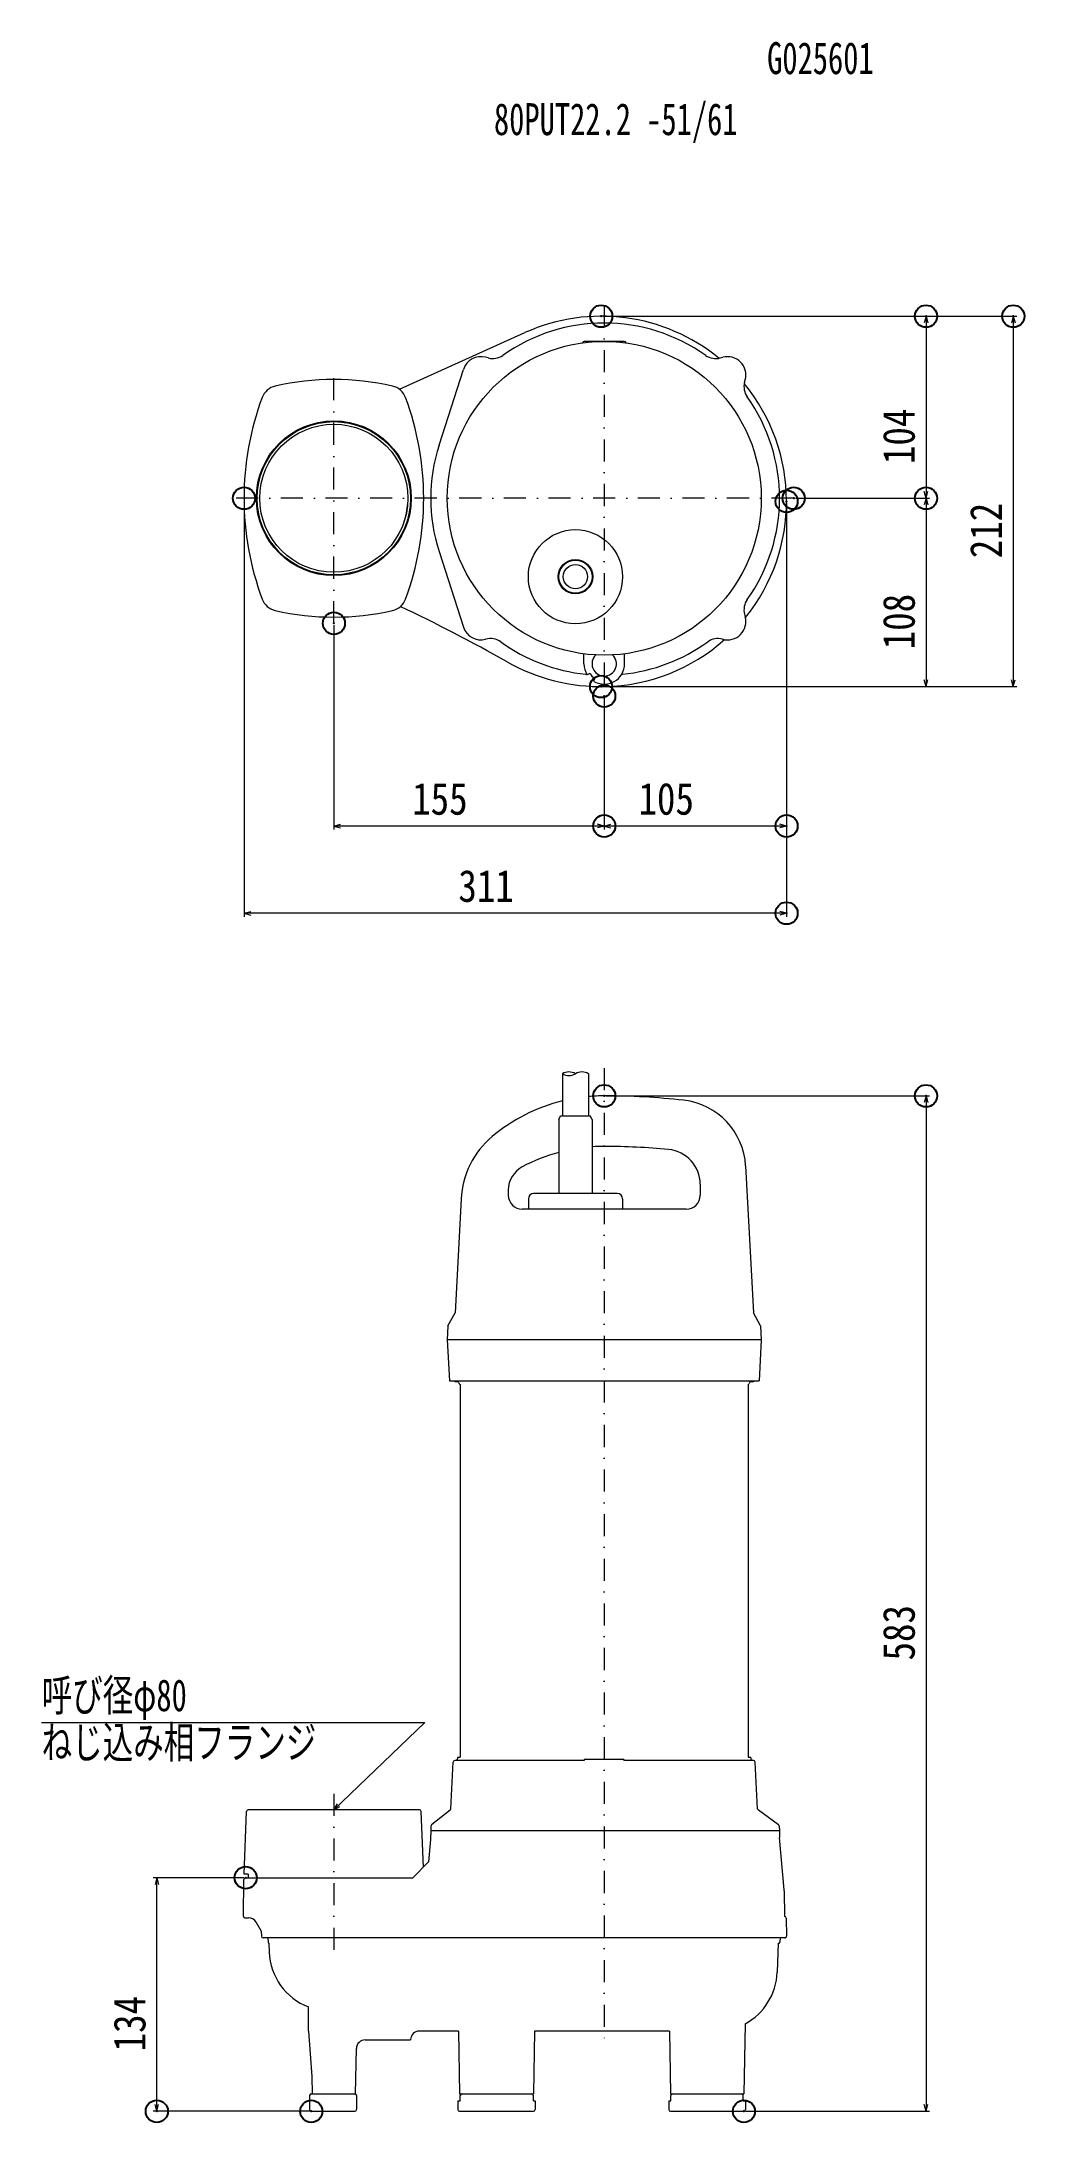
# Model space of a CAD drawing. Units: millimetres at full size. Extents: x -201 to 362, y -622 to 572.
import ezdxf
from ezdxf.enums import TextEntityAlignment as Align

# ---------------------------------------------------------------- set-up
doc = ezdxf.new("R2010")
doc.units = ezdxf.units.MM
doc.header["$LTSCALE"] = 25.3293
doc.header["$PDMODE"] = 32
doc.header["$PDSIZE"] = 12.7
doc.linetypes.add('USER2', pattern=[1.01, 0.5, -0.25, 0.01, -0.25])
doc.layers.add('0-0_0', color=5, linetype='Continuous', lineweight=18)
doc.layers.add('0-1_1', color=3, linetype='Continuous', lineweight=18)
doc.layers.add('0-2_DEFPOINTS', color=7, linetype='Continuous')
doc.styles.add('ＭＳ ゴシック', font='')
doc.styles.get('ＭＳ ゴシック').set_extended_font_data('MS Gothic')

# ---------------------------------------------------------------- blocks, each defined once
blk = doc.blocks.new('D1')
at = {"layer": '0-1_1'}
for p, q in [((-85.26, -481.73), (-137.24, -481.73)), ((-135.24, -481.73), (-136.28, -485.59)), ((-135.24, -615.73), (-135.24, -481.73)), ((-135.24, -481.73), (-134.21, -485.59)), ((-47.74, -615.73), (-137.24, -615.73)), ((-135.24, -615.73), (-136.28, -611.87)), ((-135.24, -615.73), (-134.21, -611.87))]:
    blk.add_line(p, q, dxfattribs=at)
at = {"layer": '0-2_DEFPOINTS'}
for p in [(-84.26, -481.73), (-135.24, -615.73), (-46.74, -615.73)]:
    blk.add_point(p, dxfattribs=at)
at = {"layer": '0-1_1', "color": 7, "style": 'ＭＳ ゴシック', "width": 0.85}
blk.add_text('134', height=18.33, rotation=90, dxfattribs=at).set_placement((-136.24, -581.36), align=Align.BOTTOM_LEFT)
blk = doc.blocks.new('D2')
at = {"layer": '0-1_1'}
for p, q in [((122.26, -33.23), (307.77, -33.23)), ((305.77, -33.23), (304.74, -37.09)), ((305.77, -33.23), (305.77, -615.73)), ((305.77, -33.23), (306.81, -37.09)), ((202.31, -615.73), (307.77, -615.73)), ((305.77, -615.73), (304.74, -611.87)), ((305.77, -615.73), (306.81, -611.87))]:
    blk.add_line(p, q, dxfattribs=at)
at = {"layer": '0-2_DEFPOINTS'}
for p in [(121.26, -33.23), (305.77, -33.23), (201.31, -615.73)]:
    blk.add_point(p, dxfattribs=at)
at = {"layer": '0-1_1', "color": 7, "style": 'ＭＳ ゴシック', "width": 0.85}
blk.add_text('583', height=18.33, rotation=90, dxfattribs=at).set_placement((304.77, -357.11), align=Align.BOTTOM_LEFT)
blk = doc.blocks.new('D3')
at = {"layer": '0-1_1'}
for p, q in [((-85.24, 308.58), (-85.24, 69.56)), ((225.77, 306.79), (225.77, 69.56)), ((-85.24, 71.56), (-81.38, 72.6)), ((225.77, 71.56), (221.91, 72.6)), ((225.77, 71.56), (-85.24, 71.56)), ((-85.24, 71.56), (-81.38, 70.52)), ((225.77, 71.56), (221.91, 70.52))]:
    blk.add_line(p, q, dxfattribs=at)
at = {"layer": '0-2_DEFPOINTS'}
for p in [(-85.24, 309.58), (225.77, 307.79), (225.77, 71.56)]:
    blk.add_point(p, dxfattribs=at)
at = {"layer": '0-1_1', "color": 7, "style": 'ＭＳ ゴシック', "width": 0.85}
blk.add_text('311', height=18.33, dxfattribs=at).set_placement((37.64, 72.56), align=Align.BOTTOM_LEFT)
blk = doc.blocks.new('D4')
at = {"layer": '0-1_1'}
for p, q in [((225.77, 306.79), (225.77, 119.56)), ((121.26, 195.08), (121.26, 119.56)), ((121.26, 121.56), (125.12, 122.6)), ((225.77, 121.56), (121.26, 121.56)), ((121.26, 121.56), (125.12, 120.52)), ((225.77, 121.56), (221.91, 122.6)), ((225.77, 121.56), (221.91, 120.52))]:
    blk.add_line(p, q, dxfattribs=at)
at = {"layer": '0-2_DEFPOINTS'}
for p in [(225.77, 307.79), (121.26, 196.08), (225.77, 121.56)]:
    blk.add_point(p, dxfattribs=at)
at = {"layer": '0-1_1', "color": 7, "style": 'ＭＳ ゴシック', "width": 0.85}
blk.add_text('105', height=18.33, dxfattribs=at).set_placement((140.89, 122.56), align=Align.BOTTOM_LEFT)
blk = doc.blocks.new('D5')
at = {"layer": '0-1_1'}
for p, q in [((-33.74, 236.85), (-33.74, 119.56)), ((121.26, 195.08), (121.26, 119.56)), ((-33.74, 121.56), (-29.88, 122.6)), ((121.26, 121.56), (-33.74, 121.56)), ((-33.74, 121.56), (-29.88, 120.52)), ((121.26, 121.56), (117.39, 122.6)), ((121.26, 121.56), (117.39, 120.52))]:
    blk.add_line(p, q, dxfattribs=at)
at = {"layer": '0-2_DEFPOINTS'}
for p in [(-33.74, 237.85), (121.26, 196.08), (121.26, 121.56)]:
    blk.add_point(p, dxfattribs=at)
at = {"layer": '0-1_1', "color": 7, "style": 'ＭＳ ゴシック', "width": 0.85}
blk.add_text('155', height=18.33, dxfattribs=at).set_placement((11.13, 122.56), align=Align.BOTTOM_LEFT)
blk = doc.blocks.new('D6')
at = {"layer": '0-1_1'}
for p, q in [((120.54, 414.02), (357.77, 414.02)), ((355.77, 414.02), (354.74, 410.16)), ((355.77, 414.02), (355.77, 201.56)), ((355.77, 414.02), (356.81, 410.16)), ((355.77, 201.56), (354.74, 205.42)), ((355.77, 201.56), (356.81, 205.42)), ((120.47, 201.56), (357.77, 201.56))]:
    blk.add_line(p, q, dxfattribs=at)
at = {"layer": '0-2_DEFPOINTS'}
for p in [(119.54, 414.02), (355.77, 414.02), (119.47, 201.56)]:
    blk.add_point(p, dxfattribs=at)
at = {"layer": '0-1_1', "color": 7, "style": 'ＭＳ ゴシック', "width": 0.85}
blk.add_text('212', height=18.33, rotation=90, dxfattribs=at).set_placement((354.77, 275.17), align=Align.BOTTOM_LEFT)
blk = doc.blocks.new('D7')
at = {"layer": '0-1_1'}
for p, q in [((120.54, 414.02), (307.77, 414.02)), ((305.77, 414.02), (304.74, 410.16)), ((305.77, 414.02), (305.77, 309.58)), ((305.77, 414.02), (306.81, 410.16)), ((305.77, 309.58), (304.74, 313.44)), ((305.77, 309.58), (306.81, 313.44)), ((230.89, 309.58), (307.77, 309.58))]:
    blk.add_line(p, q, dxfattribs=at)
at = {"layer": '0-2_DEFPOINTS'}
for p in [(119.54, 414.02), (305.77, 414.02), (229.89, 309.58)]:
    blk.add_point(p, dxfattribs=at)
at = {"layer": '0-1_1', "color": 7, "style": 'ＭＳ ゴシック', "width": 0.85}
blk.add_text('104', height=18.33, rotation=90, dxfattribs=at).set_placement((304.77, 329.18), align=Align.BOTTOM_LEFT)
blk = doc.blocks.new('D8')
at = {"layer": '0-1_1'}
for p, q in [((230.89, 309.58), (307.77, 309.58)), ((305.77, 309.58), (304.74, 305.72)), ((305.77, 309.58), (305.77, 201.56)), ((305.77, 309.58), (306.81, 305.72)), ((305.77, 201.56), (304.74, 205.42)), ((305.77, 201.56), (306.81, 205.42)), ((120.47, 201.56), (307.77, 201.56))]:
    blk.add_line(p, q, dxfattribs=at)
at = {"layer": '0-2_DEFPOINTS'}
for p in [(229.89, 309.58), (305.77, 309.58), (119.47, 201.56)]:
    blk.add_point(p, dxfattribs=at)
at = {"layer": '0-1_1', "color": 7, "style": 'ＭＳ ゴシック', "width": 0.85}
blk.add_text('108', height=18.33, rotation=90, dxfattribs=at).set_placement((304.77, 222.94), align=Align.BOTTOM_LEFT)

msp = doc.modelspace()

# ---------------------------------------------------------------- linework, layer by layer
at = {"layer": '0-0_0', "color": 3, "linetype": 'USER2'}
for p, q in [((121.26, 420.12), (121.26, 196.08)), ((-33.74, 237.85), (-33.74, 383.13)), ((229.89, 309.58), (-95.24, 309.58)), ((121.26, -17.36), (121.26, -577.27)), ((-33.74, -433.66), (-33.74, -526.23))]:
    msp.add_line(p, q, dxfattribs=at)
at = {"layer": '0-0_0'}
for p, q in [((3.83, 372.09), (75.81, 404.61)), ((132.76, 399.58), (109.76, 399.58)), ((26.56, 340.12), (40.55, 383.51)), ((54.73, 390.04), (53.26, 390.43)), ((187.79, 390.04), (189.25, 390.43)), ((201.72, 376.11), (202.11, 377.57)), ((26.56, 279.04), (40.55, 235.65)), ((201.72, 243.05), (202.11, 241.59)), ((53.48, 228.78), (53.26, 228.73)), ((189.04, 228.78), (189.25, 228.73)), ((189.04, 228.78), (189.25, 228.73)), ((109.61, 214.58), (109.61, 220.34)), ((132.9, 214.58), (132.9, 220.34)), ((112.59, 208.94), (111.4, 208.37)), ((115.61, 205.91), (115.04, 204.72)), ((97.26, -20.52), (97.26, -44.73)), ((112.26, -20.52), (112.26, -44.73)), ((95.26, -46.73), (96.26, -44.73)), ((95.26, -46.73), (95.26, -89.23)), ((96.26, -44.73), (113.26, -44.73)), ((114.26, -46.73), (113.26, -44.73)), ((114.26, -46.73), (114.26, -89.23)), ((202.34, -73.44), (206.76, -157.73)), ((39.18, -92.31), (35.76, -157.73)), ((66.26, -87.23), (66.26, -90.23)), ((77.76, -92.23), (77.76, -98.23)), ((128.76, -89.23), (80.76, -89.23)), ((131.76, -92.23), (131.76, -98.23)), ((176.26, -83.91), (176.26, -90.23)), ((168.26, -98.23), (74.26, -98.23)), ((31.68, -165.23), (31.26, -173.23)), ((31.68, -165.23), (35.76, -157.73)), ((210.84, -165.23), (206.76, -157.73)), ((210.84, -165.23), (211.26, -173.23)), ((31.26, -173.23), (32.49, -196.73)), ((211.26, -173.23), (31.26, -173.23)), ((211.26, -173.23), (210.02, -196.73)), ((32.49, -196.73), (210.02, -196.73)), ((35.66, -197.02), (35.66, -197.23)), ((37.16, -197.23), (35.66, -197.23)), ((38.66, -198.73), (38.66, -412.53)), ((203.86, -198.73), (203.86, -412.53)), ((206.86, -197.23), (205.36, -197.23)), ((206.86, -197.02), (206.86, -197.23)), ((33.3, -442.28), (34.71, -415.38)), ((109.6, -414.43), (35.71, -414.43)), ((36.66, -414.03), (36.56, -414.03)), ((36.56, -414.03), (36.56, -414.24)), ((37.16, -413.03), (37.16, -413.53)), ((37.66, -412.53), (38.66, -412.53)), ((110.56, -413.73), (131.96, -413.73)), ((206.81, -414.43), (132.91, -414.43)), ((203.86, -412.53), (204.86, -412.53)), ((205.36, -413.03), (205.36, -413.53)), ((205.86, -414.03), (205.96, -414.03)), ((205.96, -414.03), (205.96, -414.24)), ((209.21, -442.25), (207.81, -415.38)), ((-85.24, -479.73), (-83.78, -443.69)), ((15.3, -442.73), (-82.78, -442.73)), ((17.59, -475.62), (16.3, -443.69)), ((21.89, -452.18), (21.76, -454.73)), ((32.92, -443.01), (22.27, -451.45)), ((221.21, -451.45), (209.62, -443.01)), ((221.62, -452.21), (221.76, -454.73)), ((21.67, -459.73), (20.54, -472.67)), ((21.76, -454.73), (21.67, -459.73)), ((21.76, -454.73), (221.76, -454.73)), ((221.76, -454.73), (221.83, -458.73)), ((224.33, -488.6), (221.83, -458.73)), ((20.54, -472.67), (11.49, -481.73)), ((-85.63, -503.71), (-85.26, -482.71)), ((-82.89, -479.73), (-85.24, -479.73)), ((-84.26, -481.73), (11.49, -481.73)), ((-82.89, -479.73), (-82.89, -481.73)), ((224.36, -489.26), (224.62, -503.93)), ((-84.63, -504.73), (-82.67, -504.73)), ((-75.51, -512.13), (-78.34, -507.23)), ((-75.45, -512.35), (-75.29, -515.28)), ((225.56, -504.91), (225.74, -515.21)), ((224.74, -516.23), (-74.29, -516.23)), ((-71.53, -516.23), (-71.48, -518.74)), ((-70.98, -519.23), (-70.97, -519.23)), ((-70.97, -519.23), (-70.79, -524.36)), ((220.98, -519.23), (220.4, -535.95)), ((220.98, -519.23), (221.52, -519.23)), ((222.06, -516.23), (222.02, -518.74)), ((-48.24, -569.73), (-48.24, -555.84)), ((-48.24, -569.73), (-46.42, -595.73)), ((37.62, -569.73), (15.26, -569.73)), ((37.62, -569.73), (38.24, -605.73)), ((81.3, -569.73), (80.67, -605.73)), ((158.65, -569.73), (81.3, -569.73)), ((158.65, -569.73), (159.28, -605.73)), ((202.01, -565.55), (201.31, -605.73)), ((-21.24, -605.73), (-20.79, -579.64)), ((-15.79, -574.73), (10.26, -574.73)), ((10.26, -574.73), (10.26, -574.64)), ((-46.42, -595.73), (-46.24, -605.73)), ((-47.66, -606.73), (-47.66, -609.73)), ((-46.66, -605.73), (-21.24, -605.73)), ((-20.74, -606.73), (-20.74, -614.73)), ((38.24, -605.73), (80.67, -605.73)), ((38.69, -609.73), (38.69, -606.73)), ((80.66, -609.73), (80.66, -606.73)), ((159.28, -605.73), (201.31, -605.73)), ((159.37, -609.73), (159.37, -606.73)), ((200.97, -609.73), (200.97, -606.73)), ((-47.74, -609.73), (-47.74, -614.73)), ((-47.74, -609.73), (-47.66, -609.73)), ((-46.74, -615.73), (-21.74, -615.73)), ((37.24, -609.73), (38.69, -609.73)), ((37.24, -609.73), (37.24, -614.73)), ((38.24, -615.73), (80.67, -615.73)), ((80.66, -609.73), (81.67, -609.73)), ((81.67, -609.73), (81.67, -614.73)), ((158.28, -609.73), (159.37, -609.73)), ((158.28, -609.73), (158.28, -614.73)), ((159.28, -615.73), (201.31, -615.73))]:
    msp.add_line(p, q, dxfattribs=at)
msp.add_lwpolyline([(200.97, -609.73), (202.31, -609.73), (202.31, -614.73)], dxfattribs=at)
for centre, radius in [((121.26, 309.58), 90), ((-33.74, 309.58), 44.4), ((-33.74, 309.58), 42.46), ((104.76, 264.58), 27), ((104.76, 264.58), 9.9), ((104.76, 264.58), 9.5), ((104.76, 264.58), 6.95)]:
    msp.add_circle(centre, radius, dxfattribs=at)
at = {"layer": '0-0_0', "color": 3}
msp.add_circle((-33.74, 309.58), 43.94, dxfattribs=at)
at = {"layer": '0-0_0'}
for centre, radius, start, end in [((121.26, 309.58), 100.5, 54.64352, 125.35648), ((119.54, 307.79), 106.23, 50.58324, 114.30998), ((109.76, 398.58), 1, 90, 172.59474), ((132.76, 398.58), 1, 7.40526, 90), ((50.55, 380.29), 10.5, 75, 162.12675), ((57.31, 399.7), 10, 255, 305.35648), ((185.2, 399.7), 10, 234.64352, 285), ((191.97, 380.29), 10.5, 345, 105), ((-64.99, 363.71), 10.5, 102.94492, 159.57726), ((-33.74, 227.75), 150, 77.05508, 102.94492), ((-2.49, 363.71), 10.5, 20.42274, 77.05508), ((211.38, 373.52), 10, 165, 215.35648), ((119.54, 307.79), 106.23, 321.10908, 39.47666), ((80.37, 309.58), 165.62, 159.57726, 200.42274), ((-147.86, 309.58), 165.62, 339.57726, 20.42274), ((121.26, 309.58), 100.5, 324.64352, 35.35648), ((121.26, 309.58), 99.5, 162.12675, 197.87325), ((-33.74, 309.58), 42.5, 341.64548, 355.85452), ((-64.99, 255.45), 10.5, 200.42274, 257.05508), ((-2.49, 255.45), 10.5, 282.94492, 339.57726), ((211.38, 245.64), 10, 144.64352, 195), ((-33.74, 391.41), 150, 257.05508, 282.94492), ((-419.47, -643.31), 986.5, 60.55215, 64.55555), ((191.97, 238.87), 10.5, 255, 15), ((50.55, 238.87), 10.5, 197.87325, 285), ((56.06, 219.12), 10, 54.21906, 105), ((121.26, 309.58), 101.5, 234.21906, 264.0835), ((119.54, 307.79), 106.23, 271.19375, 311.72718), ((121.26, 309.58), 101.5, 275.9165, 305.78094), ((186.45, 219.12), 10, 75, 125.78094), ((119.47, 311.29), 109.73, 240.55215, 271.19375), ((121.26, 214.58), 7, 132.91785, 47.08215), ((121.26, 214.58), 11.65, 180, 212.2239), ((110.69, 207.62), 1, 46.27364, 84.0835), ((112.8, 208.49), 0.5, 35.77948, 115.69921), ((121.26, 214.58), 9.92, 215.77948, 234.22052), ((121.26, 214.58), 11.65, 237.7761, 0), ((115.16, 206.13), 0.5, 334.30079, 54.22052), ((131.82, 207.62), 1, 95.9165, 146.64815), ((121.26, -133.23), 100, 90, 95.16361), ((121.26, -442.23), 409, 83.59919, 90), ((162.39, -75.53), 40, 3, 83.59919), ((121.26, -133.23), 100, 103.88654, 130.00106), ((89.12, -94.93), 50, 130.00106, 177), ((121.26, -162.23), 100, 105.07006, 118.07249), ((121.26, -162.23), 100, 90, 94.01399), ((121.26, -447.23), 385, 84.49743, 90), ((156.26, -83.91), 20, 0, 84.49743), ((81.26, -87.23), 15, 118.07249, 180), ((74.26, -90.23), 8, 180, 270), ((80.76, -92.23), 3, 90, 180), ((128.76, -92.23), 3, 0, 90), ((168.26, -90.23), 8, 270, 0), ((36.66, -197.02), 1, 163.33375, 180), ((37.16, -198.23), 1, 0, 90), ((38.66, -198.23), 0.5, 180, 270), ((203.86, -198.23), 0.5, 270, 0), ((205.36, -198.23), 1, 90, 180), ((205.86, -197.02), 1, 0, 16.66625), ((35.71, -415.43), 1, 90, 177), ((37.56, -414.24), 1, 180, 190.76587), ((36.66, -413.53), 0.5, 270, 0), ((37.66, -413.03), 0.5, 90, 180), ((110.56, -414.73), 1, 90, 162.5424), ((131.96, -414.73), 1, 17.4576, 90), ((204.86, -413.03), 0.5, 0, 90), ((205.86, -413.53), 0.5, 180, 270), ((204.96, -414.24), 1, 349.23413, 0), ((206.81, -415.43), 1, 3, 90), ((-82.78, -443.73), 1, 90, 177.67847), ((15.3, -443.73), 1, 2.32153, 90), ((22.89, -452.23), 1, 128.38904, 177), ((32.3, -442.23), 1, 308.38904, 357), ((210.21, -442.2), 1, 183, 233.93876), ((220.63, -452.26), 1, 3, 53.93876), ((-84.26, -482.73), 1, 90, 179), ((214.36, -489.43), 10, 1, 4.78395), ((-84.63, -503.73), 1, 179, 270), ((-82.67, -509.73), 5, 30, 90), ((-75.95, -512.38), 0.5, 3, 30), ((224.56, -504.93), 1, 1, 86.84082), ((-74.29, -515.23), 1, 183, 270), ((-70.98, -518.73), 0.5, 181, 270), ((-35.81, -523.12), 35, 182.03795, 249.19167), ((221.52, -518.73), 0.5, 270, 359), ((224.74, -515.23), 1, 270, 1), ((185.42, -534.73), 35, 298.29329, 358), ((15.26, -574.73), 5, 90, 179), ((-15.79, -579.73), 5, 90, 179), ((-46.66, -606.73), 1, 90, 180), ((-21.74, -606.73), 1, 0, 90), ((39.69, -606.73), 1, 90, 180), ((79.66, -606.73), 1, 0, 90), ((160.37, -606.73), 1, 90, 180), ((199.97, -606.73), 1, 0, 90), ((-46.74, -614.73), 1, 180, 270), ((-21.74, -614.73), 1, 270, 0), ((38.24, -614.73), 1, 180, 270), ((80.67, -614.73), 1, 270, 0), ((159.28, -614.73), 1, 180, 270), ((201.31, -614.73), 1, 270, 0)]:
    msp.add_arc(centre, radius, start, end, dxfattribs=at)
at = {"layer": '0-0_0', "color": 3}
for centre, start, end in [((101.01, -27.02), 60, 120), ((101.01, -14.03), 240, 300), ((108.51, -27.02), 60, 120)]:
    msp.add_arc(centre, 7.5, start, end, dxfattribs=at)
at = {"layer": '0-1_1'}
msp.add_line((-33.74, -442.73), (-30.24, -440.8), dxfattribs=at)
msp.add_lwpolyline([(-201.27, -392.73), (18.4, -392.73), (-33.74, -442.73), (-31.67, -439.31)], dxfattribs=at)

# ---------------------------------------------------------------- block references
for name in ['D6', 'D7', 'D3', 'D8', 'D4', 'D5', 'D2', 'D1']:
    msp.add_blockref(name, (0, 0), dxfattribs=at)

# ---------------------------------------------------------------- texts
at = {"layer": '0-1_1', "color": 7, "style": 'ＭＳ ゴシック', "width": 0.7}
for s, p in [('G025601', (214.64, 547.4)), ('80PUT22.2 -51/61', (58.04, 512.4)), ('呼び径φ80\u3000\u3000\u3000', (-201.27, -391.73)), ('ねじ込み相フランジ', (-201.27, -418.73))]:
    msp.add_text(s, height=18.33, dxfattribs=at).set_placement(p, align=Align.BOTTOM_LEFT)

doc.saveas('drawing.dxf')
